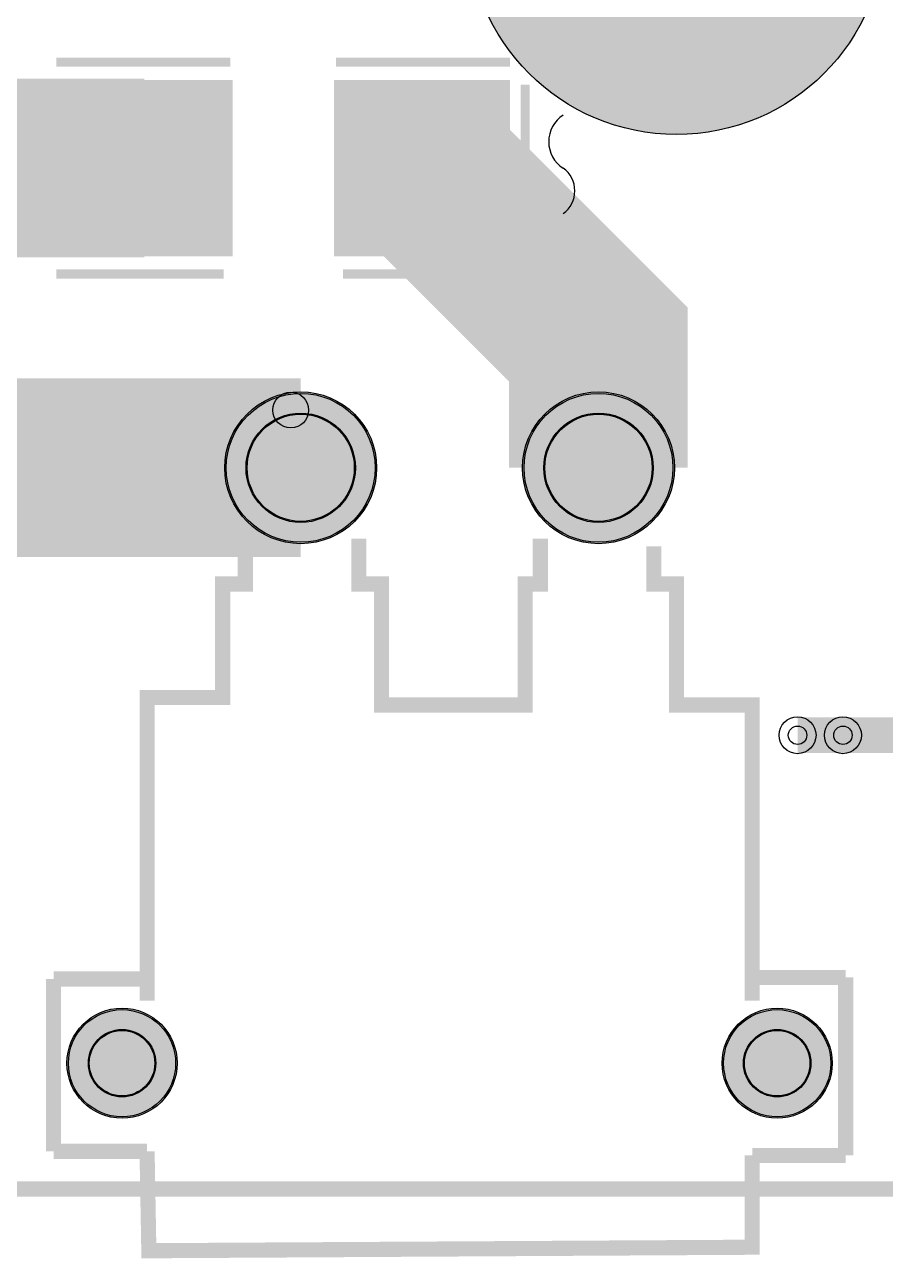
# Model space of a CAD drawing. Header units: millimetres. Extents: x -96 to 82, y -61 to 18.
# Drawn here: x 33.25 to 47.7, y -53.11 to -32.39 of the extents above; entities that cross this region are included whole.
import ezdxf

# ---------------------------------------------------------------- set-up
doc = ezdxf.new("R2010")
doc.units = ezdxf.units.MM
for name, color, linetype, true_color in [('BoardOutLine', 7, 'Continuous', 0xff00ff), ('BottomLayer', 7, 'Continuous', 0x0000ff), ('BottomSolderMaskLayer', 7, 'Continuous', 0xaa00ff), ('Document', 7, 'Continuous', 0xffffff), ('Hole', 7, 'Continuous', 0x222222), ('Multi-Layer', 7, 'Continuous', 0xc0c0c0), ('TopLayer', 7, 'Continuous', 0xff0000), ('TopPasteMaskLayer', 7, 'Continuous', 0x808080), ('TopSilkLayer', 7, 'Continuous', 0xffcc00), ('TopSolderMaskLayer', 7, 'Continuous', 0x800080)]:
    doc.layers.add(name, color=color, linetype=linetype, true_color=true_color)

msp = doc.modelspace()

# ---------------------------------------------------------------- hatches: boundary and pattern name
at = {"layer": 'BottomSolderMaskLayer'}
for points in [[(40.696, -30.734, 1), (47.696, -30.734, 1)], [(36.611, -39.831, 1), (39.162, -39.831, 1)], [(41.611, -39.831, 1), (44.161, -39.831, 1)], [(33.961, -49.831, 1), (35.811, -49.831, 1)], [(44.961, -49.831, 1), (46.812, -49.831, 1)]]:
    msp.add_hatch(color=256, dxfattribs=at).paths.add_polyline_path(points)
at = {"layer": 'Multi-Layer'}
for points in [[(36.636, -39.831, 1), (39.136, -39.831, 1)], [(41.636, -39.831, 1), (44.136, -39.831, 1)], [(33.986, -49.831, 1), (35.786, -49.831, 1)], [(44.986, -49.831, 1), (46.786, -49.831, 1)]]:
    msp.add_hatch(color=256, dxfattribs=at).paths.add_polyline_path(points)
at = {"layer": 'TopLayer'}
for points in [[(36.717, -33.343), (36.717, -36.253), (33.807, -36.253), (33.807, -33.343)], [(38.467, -33.343), (38.467, -36.253), (41.377, -36.253), (41.377, -33.343)]]:
    msp.add_hatch(color=256, dxfattribs=at).paths.add_polyline_path(points)
at = {"layer": 'TopPasteMaskLayer'}
for points in [[(36.717, -33.443), (36.717, -34.203), (36.617, -34.303), (35.828, -34.303), (35.728, -34.403), (35.728, -35.193), (35.828, -35.293), (36.617, -35.293), (36.717, -35.393), (36.717, -36.153), (36.617, -36.253), (33.907, -36.253), (33.807, -36.153), (33.807, -33.443), (33.907, -33.343), (36.617, -33.343)], [(38.467, -33.443), (38.467, -34.203), (38.567, -34.303), (39.356, -34.303), (39.456, -34.403), (39.456, -35.193), (39.356, -35.293), (38.567, -35.293), (38.467, -35.393), (38.467, -36.153), (38.567, -36.253), (41.277, -36.253), (41.377, -36.153), (41.377, -33.443), (41.277, -33.343), (38.567, -33.343)]]:
    msp.add_hatch(color=256, dxfattribs=at).paths.add_polyline_path(points)
at = {"layer": 'TopSolderMaskLayer'}
for points in [[(40.696, -30.734, 1), (47.696, -30.734, 1)], [(36.742, -33.317), (36.742, -36.279), (33.782, -36.279), (33.782, -33.317)], [(38.442, -33.317), (38.442, -36.279), (41.402, -36.279), (41.402, -33.317)], [(36.611, -39.831, 1), (39.162, -39.831, 1)], [(41.611, -39.831, 1), (44.161, -39.831, 1)], [(33.961, -49.831, 1), (35.811, -49.831, 1)], [(44.961, -49.831, 1), (46.812, -49.831, 1)]]:
    msp.add_hatch(color=256, dxfattribs=at).paths.add_polyline_path(points)

# ---------------------------------------------------------------- linework, layer by layer
at = {"layer": 'BoardOutLine', "const_width": 0.254}
msp.add_lwpolyline([(30.904, -51.943), (50.292, -51.943)], dxfattribs=at)
at = {"layer": 'BottomLayer'}
for points, const_width in [([(42.545, -26.289), (45.72, -26.289), (48.514, -29.083), (48.514, -44.323), (46.228, -44.323)], 0.6), ([(37.887, -39.83), (24.686, -39.83), (22.86, -41.656), (22.86, -48.768)], 3), ([(46.228, -44.323), (46.99, -44.323)], 0.6)]:
    msp.add_lwpolyline(points, dxfattribs=dict(at, const_width=const_width))
at = {"layer": 'BottomSolderMaskLayer'}
for centre, radius in [((44.196, -30.734), 3.5), ((37.886, -39.831), 1.275), ((42.886, -39.831), 1.275), ((37.886, -39.831), 0.918), ((42.886, -39.831), 0.918), ((34.886, -49.831), 0.925), ((45.886, -49.831), 0.925), ((34.886, -49.831), 0.566), ((45.886, -49.831), 0.566)]:
    msp.add_circle(centre, radius, dxfattribs=at)
at = {"layer": 'Document'}
msp.add_circle((37.719, -38.862), 0.3, dxfattribs=at)
at = {"layer": 'Hole'}
for centre in [(46.228, -44.323), (46.99, -44.323)]:
    msp.add_circle(centre, 0.155, dxfattribs=at)
at = {"layer": 'Multi-Layer'}
for centre, radius in [((44.196, -30.734), 3.5), ((37.886, -39.831), 1.25), ((42.886, -39.831), 1.25), ((37.886, -39.831), 0.9), ((42.886, -39.831), 0.9), ((46.228, -44.323), 0.31), ((46.99, -44.323), 0.31), ((34.886, -49.831), 0.9), ((45.886, -49.831), 0.9), ((34.886, -49.831), 0.55), ((45.886, -49.831), 0.55)]:
    msp.add_circle(centre, radius, dxfattribs=at)
at = {"layer": 'TopLayer'}
for points, const_width in [([(27.94, -48.768), (27.94, -38.735), (31.877, -34.798), (35.262, -34.798)], 3), ([(42.885, -39.83), (42.885, -37.762), (39.921, -34.798)], 3), ([(46.228, -44.323), (46.99, -44.323)], 0.6), ([(46.99, -44.323), (48.783, -44.323)], 0.6)]:
    msp.add_lwpolyline(points, dxfattribs=dict(at, const_width=const_width))
at = {"layer": 'TopSilkLayer'}
for points, const_width in [([(36.703, -33.02), (33.782, -33.02)], 0.152), ([(38.481, -33.02), (41.402, -33.02)], 0.152), ([(33.528, -36.195), (33.528, -33.401)], 0.152), ([(41.656, -36.191), (41.656, -33.397)], 0.152), ([(33.782, -36.576), (36.59, -36.576)], 0.152), ([(41.402, -36.576), (38.594, -36.576)], 0.152), ([(36.957, -41.148), (36.957, -41.783), (36.576, -41.783), (36.576, -43.688), (35.306, -43.688), (35.306, -44.784)], 0.254), ([(38.862, -41.021), (38.862, -41.783), (39.243, -41.783), (39.243, -43.815), (41.656, -43.815), (41.656, -41.783), (41.91, -41.783), (41.91, -41.021)], 0.254), ([(43.815, -41.148), (43.815, -41.783), (44.196, -41.783), (44.196, -43.815), (45.466, -43.815), (45.466, -44.784)], 0.254), ([(35.306, -48.781), (35.306, -44.784)], 0.254), ([(45.466, -48.781), (45.466, -44.784)], 0.254), ([(45.466, -48.39), (47.036, -48.39)], 0.254), ([(47.036, -48.39), (47.036, -51.381)], 0.254), ([(33.736, -48.416), (33.736, -51.311)], 0.254), ([(33.736, -48.416), (35.306, -48.416)], 0.254), ([(33.736, -51.311), (35.306, -51.311)], 0.254), ([(35.306, -51.312), (35.336, -52.981), (45.466, -52.922), (45.466, -51.38)], 0.254), ([(45.466, -51.381), (47.036, -51.381)], 0.254)]:
    msp.add_lwpolyline(points, dxfattribs=dict(at, const_width=const_width))
for centre, radius, start, end in [((42.579, -34.354), 0.529, 122.8882, 237.1118), ((42.021, -35.179), 0.467, 305.3736, 54.6264)]:
    msp.add_arc(centre, radius, start, end, dxfattribs=at)
at = {"layer": 'TopSolderMaskLayer'}
for centre, radius in [((44.196, -30.734), 3.5), ((37.886, -39.831), 1.275), ((42.886, -39.831), 1.275), ((37.886, -39.831), 0.918), ((42.886, -39.831), 0.918), ((34.886, -49.831), 0.925), ((45.886, -49.831), 0.925), ((34.886, -49.831), 0.566), ((45.886, -49.831), 0.566)]:
    msp.add_circle(centre, radius, dxfattribs=at)

doc.saveas('drawing.dxf')
